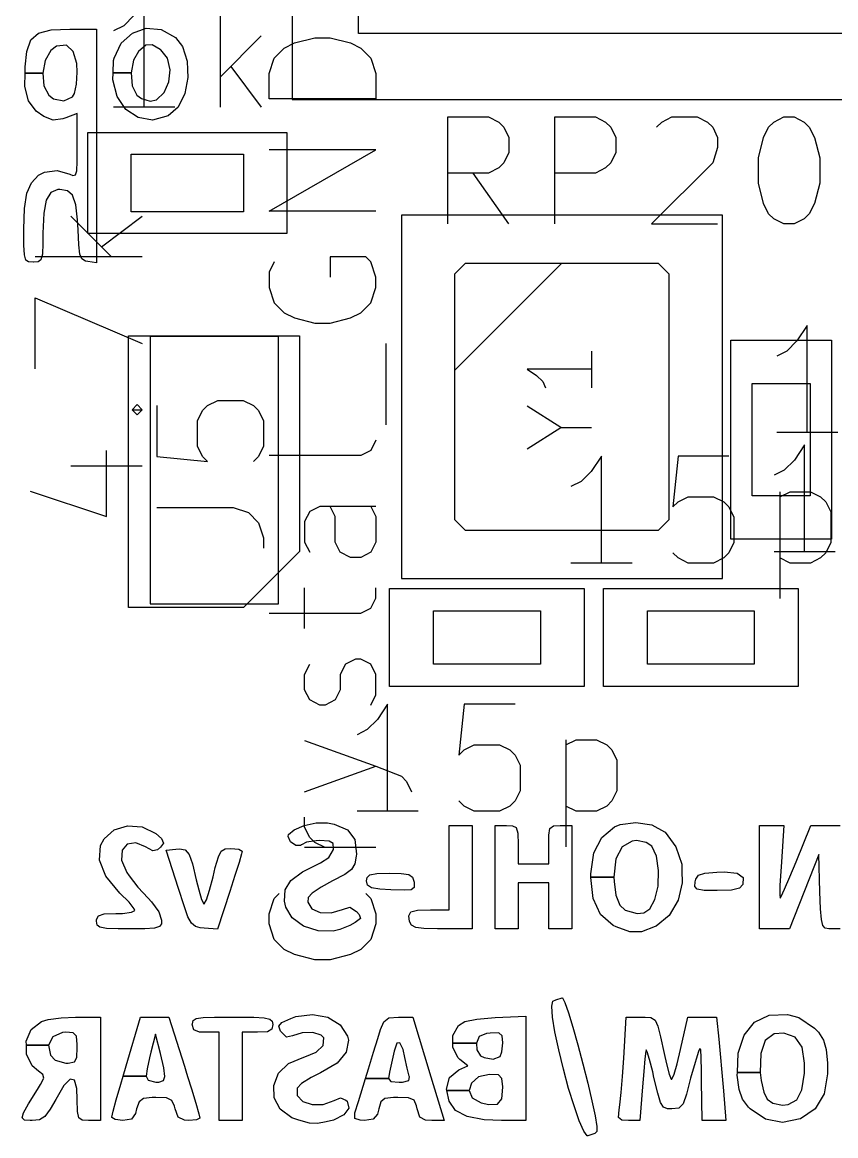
# Model space of a CAD drawing. Extents: x 0 to 141, y 0 to 216.
# Drawn here: x 108.57 to 116.17, y 165.01 to 175.42 of the extents above; entities that cross this region are included whole.
import ezdxf

# ---------------------------------------------------------------- set-up
doc = ezdxf.new("R2010")
doc.units = 0
doc.layers.get('0').update_dxf_attribs({"linetype": 'CONTINUOUS'})

msp = doc.modelspace()

# ---------------------------------------------------------------- linework, layer by layer
at = {"color": 0}
for p, q in [((111.093, 182.936), (111.093, 174.697)), ((111.713, 175.315), (111.713, 181.315)), ((109.708, 174.624), (109.708, 175.623)), ((110.424, 174.624), (110.424, 175.623)), ((109.613, 175.481), (109.518, 175.386)), ((108.723, 175.318), (108.84, 175.349)), ((108.84, 175.349), (109.015, 175.354)), ((109.015, 175.354), (109.265, 175.353)), ((109.265, 175.353), (109.265, 174.954)), ((109.518, 175.386), (109.423, 175.338)), ((109.6, 175.318), (109.729, 175.364)), ((109.729, 175.364), (109.868, 175.351)), ((109.868, 175.351), (110.001, 175.278)), ((108.613, 175.146), (108.651, 175.255)), ((108.651, 175.255), (108.723, 175.318)), ((109.428, 175.084), (109.493, 175.223)), ((109.493, 175.223), (109.6, 175.318)), ((110.001, 175.278), (110.067, 175.193)), ((110.804, 175.291), (110.424, 174.909)), ((111.019, 175.177), (111.114, 175.226)), ((111.114, 175.226), (111.306, 175.273)), ((111.306, 175.273), (111.447, 175.273)), ((111.447, 175.273), (111.638, 175.226)), ((111.638, 175.226), (111.734, 175.177)), ((118.714, 175.315), (111.713, 175.315)), ((108.596, 175.001), (108.613, 175.146)), ((108.836, 175.156), (108.784, 175.06)), ((108.89, 175.195), (108.836, 175.156)), ((108.982, 175.204), (108.89, 175.195)), ((109.047, 175.147), (108.982, 175.204)), ((109.081, 175.033), (109.047, 175.147)), ((109.657, 175.146), (109.609, 175.065)), ((109.726, 175.204), (109.657, 175.146)), ((109.783, 175.209), (109.726, 175.204)), ((109.86, 175.165), (109.783, 175.209)), ((109.866, 175.162), (109.86, 175.165)), ((109.927, 175.083), (109.866, 175.162)), ((110.067, 175.193), (110.111, 175.056)), ((110.924, 175.083), (111.019, 175.177)), ((111.734, 175.177), (111.829, 175.083)), ((108.784, 175.06), (108.762, 174.942)), ((109.084, 174.954), (109.081, 175.033)), ((109.419, 174.945), (109.423, 175.06)), ((109.423, 175.06), (109.428, 175.084)), ((109.609, 175.065), (109.587, 174.945)), ((109.951, 174.975), (109.927, 175.083)), ((110.111, 175.056), (110.115, 174.975)), ((110.877, 174.939), (110.924, 175.083)), ((111.829, 175.083), (111.876, 174.939)), ((108.595, 174.817), (108.596, 174.942)), ((108.596, 174.942), (108.596, 175.001)), ((108.596, 174.942), (108.762, 174.942)), ((108.762, 174.942), (108.596, 174.942)), ((108.762, 174.942), (108.771, 174.826)), ((109.077, 174.84), (109.084, 174.954)), ((109.265, 174.954), (109.265, 173.171)), ((109.415, 174.88), (109.419, 174.945)), ((109.419, 174.945), (109.587, 174.945)), ((109.587, 174.945), (109.419, 174.945)), ((109.587, 174.945), (109.597, 174.825)), ((109.94, 174.861), (109.951, 174.975)), ((110.115, 174.975), (110.118, 174.902)), ((110.519, 175.004), (110.804, 174.624)), ((110.877, 174.702), (110.877, 174.939)), ((111.876, 174.939), (111.876, 174.702)), ((108.628, 174.683), (108.595, 174.817)), ((108.771, 174.826), (108.818, 174.736)), ((109.058, 174.752), (109.077, 174.84)), ((109.457, 174.724), (109.415, 174.88)), ((109.597, 174.825), (109.642, 174.736)), ((109.896, 174.762), (109.94, 174.861)), ((110.118, 174.902), (110.089, 174.752)), ((108.818, 174.736), (108.862, 174.704)), ((108.862, 174.704), (108.957, 174.683)), ((108.957, 174.683), (109.041, 174.723)), ((109.041, 174.723), (109.058, 174.752)), ((109.539, 174.604), (109.457, 174.724)), ((109.642, 174.736), (109.686, 174.705)), ((109.686, 174.705), (109.765, 174.68)), ((109.825, 174.695), (109.896, 174.762)), ((110.089, 174.752), (110.027, 174.625)), ((111.876, 174.702), (110.877, 174.702)), ((111.093, 174.697), (119.334, 174.697)), ((108.7, 174.588), (108.628, 174.683)), ((109.995, 174.624), (109.423, 174.624)), ((109.652, 174.529), (109.539, 174.604)), ((109.765, 174.68), (109.825, 174.695)), ((110.027, 174.625), (109.934, 174.544)), ((108.77, 174.538), (108.7, 174.588)), ((108.859, 174.504), (108.77, 174.538)), ((108.95, 174.516), (108.859, 174.504)), ((108.977, 174.526), (108.95, 174.516)), ((109.084, 174.567), (108.977, 174.526)), ((109.084, 174.118), (109.084, 174.567)), ((109.787, 174.505), (109.652, 174.529)), ((109.934, 174.544), (109.787, 174.505)), ((112.547, 173.534), (112.547, 174.534)), ((112.547, 174.534), (112.927, 174.534)), ((112.927, 174.534), (113.024, 174.486)), ((113.548, 173.534), (113.548, 174.534)), ((113.548, 174.534), (113.928, 174.534)), ((113.928, 174.534), (114.023, 174.486)), ((114.547, 174.486), (114.642, 174.534)), ((114.642, 174.534), (114.88, 174.534)), ((114.88, 174.534), (114.975, 174.486)), ((115.595, 174.486), (115.69, 174.534)), ((115.69, 174.534), (115.786, 174.534)), ((115.786, 174.534), (115.88, 174.486)), ((109.183, 173.445), (109.183, 174.387)), ((109.183, 174.387), (111.044, 174.387)), ((111.044, 174.387), (111.044, 173.445)), ((113.024, 174.486), (113.071, 174.438)), ((113.071, 174.438), (113.119, 174.342)), ((114.023, 174.486), (114.071, 174.438)), ((114.071, 174.438), (114.118, 174.342)), ((114.5, 174.438), (114.547, 174.486)), ((114.975, 174.486), (115.024, 174.438)), ((115.024, 174.438), (115.07, 174.342)), ((115.499, 174.342), (115.547, 174.438)), ((115.547, 174.438), (115.595, 174.486)), ((115.88, 174.486), (115.927, 174.438)), ((115.927, 174.438), (115.976, 174.342)), ((113.119, 174.342), (113.119, 174.201)), ((114.118, 174.342), (114.118, 174.201)), ((115.07, 174.342), (115.07, 174.248)), ((115.452, 174.152), (115.499, 174.342)), ((115.976, 174.342), (116.024, 174.152)), ((109.589, 173.647), (109.589, 174.185)), ((109.589, 174.185), (110.639, 174.185)), ((110.639, 174.185), (110.639, 173.647)), ((110.877, 173.653), (111.876, 174.225)), ((111.876, 174.225), (110.877, 174.225)), ((113.119, 174.201), (113.071, 174.104)), ((114.118, 174.201), (114.071, 174.104)), ((115.07, 174.248), (115.024, 174.104)), ((109.079, 174.031), (109.084, 174.118)), ((113.071, 174.104), (113.024, 174.057)), ((114.071, 174.104), (114.023, 174.057)), ((115.024, 174.104), (114.452, 173.534)), ((115.452, 173.914), (115.452, 174.152)), ((116.024, 174.152), (116.024, 173.914)), ((108.656, 173.918), (108.723, 173.99)), ((108.723, 173.99), (108.777, 174.017)), ((108.777, 174.017), (108.895, 174.032)), ((108.895, 174.032), (109.015, 173.998)), ((109.015, 173.998), (109.044, 173.986)), ((109.044, 173.986), (109.066, 173.991)), ((109.066, 173.991), (109.079, 174.031)), ((112.927, 174.009), (112.547, 174.009)), ((113.119, 173.534), (112.786, 174.009)), ((113.024, 174.057), (112.927, 174.009)), ((113.928, 174.009), (113.548, 174.009)), ((114.023, 174.057), (113.928, 174.009)), ((108.613, 173.82), (108.656, 173.918)), ((115.499, 173.724), (115.452, 173.914)), ((116.024, 173.914), (115.976, 173.724)), ((108.59, 173.678), (108.613, 173.82)), ((108.836, 173.828), (108.793, 173.757)), ((108.902, 173.856), (108.836, 173.828)), ((108.92, 173.856), (108.902, 173.856)), ((108.993, 173.844), (108.92, 173.856)), ((109.041, 173.801), (108.993, 173.844)), ((109.072, 173.713), (109.041, 173.801)), ((108.584, 173.483), (108.59, 173.678)), ((108.793, 173.757), (108.77, 173.633)), ((109.087, 173.572), (109.072, 173.713)), ((115.547, 173.629), (115.499, 173.724)), ((115.976, 173.724), (115.927, 173.629)), ((108.77, 173.633), (108.763, 173.447)), ((109.025, 173.605), (109.405, 173.225)), ((109.092, 173.478), (109.087, 173.572)), ((109.31, 173.32), (109.692, 173.605)), ((110.639, 173.647), (109.589, 173.647)), ((111.876, 173.653), (110.877, 173.653)), ((115.115, 173.616), (112.115, 173.616)), ((112.115, 173.616), (112.115, 170.217)), ((115.115, 170.217), (115.115, 173.616)), ((115.595, 173.58), (115.547, 173.629)), ((115.69, 173.534), (115.595, 173.58)), ((115.88, 173.58), (115.786, 173.534)), ((115.927, 173.629), (115.88, 173.58)), ((108.584, 173.334), (108.584, 173.483)), ((109.099, 173.337), (109.092, 173.478)), ((114.452, 173.534), (115.07, 173.534)), ((115.786, 173.534), (115.69, 173.534)), ((108.762, 173.349), (108.758, 173.251)), ((108.763, 173.447), (108.762, 173.349)), ((111.044, 173.445), (109.183, 173.445)), ((108.59, 173.244), (108.584, 173.334)), ((108.603, 173.196), (108.59, 173.244)), ((108.758, 173.251), (108.745, 173.199)), ((109.109, 173.25), (109.099, 173.337)), ((109.128, 173.206), (109.109, 173.25)), ((108.629, 173.178), (108.603, 173.196)), ((108.672, 173.175), (108.629, 173.178)), ((108.674, 173.175), (108.672, 173.175)), ((108.718, 173.179), (108.674, 173.175)), ((109.692, 173.225), (108.692, 173.225)), ((108.745, 173.199), (108.718, 173.179)), ((109.16, 173.186), (109.128, 173.206)), ((109.183, 173.182), (109.16, 173.186)), ((109.265, 173.171), (109.183, 173.182)), ((110.924, 173.178), (110.877, 173.083)), ((111.781, 173.225), (111.447, 173.225)), ((111.447, 173.225), (111.447, 173.035)), ((111.829, 173.178), (111.781, 173.225)), ((111.876, 173.035), (111.829, 173.178)), ((113.614, 173.166), (112.613, 172.166)), ((112.613, 173.066), (112.714, 173.166)), ((112.714, 173.166), (114.513, 173.166)), ((114.513, 173.166), (114.614, 173.066)), ((110.877, 173.083), (110.877, 172.94)), ((111.876, 172.94), (111.876, 173.035)), ((112.613, 170.767), (112.613, 173.066)), ((114.614, 173.066), (114.614, 170.767)), ((110.877, 172.94), (110.924, 172.796)), ((111.829, 172.796), (111.876, 172.94)), ((108.692, 172.178), (108.692, 172.843)), ((108.692, 172.843), (109.692, 172.414)), ((110.924, 172.796), (111.019, 172.701)), ((111.734, 172.701), (111.829, 172.796)), ((111.019, 172.701), (111.114, 172.654)), ((111.114, 172.654), (111.306, 172.606)), ((111.447, 172.606), (111.638, 172.654)), ((111.638, 172.654), (111.734, 172.701)), ((111.306, 172.606), (111.447, 172.606)), ((115.907, 172.583), (115.812, 172.44)), ((115.907, 171.582), (115.907, 172.583)), ((109.564, 169.946), (109.564, 172.486)), ((109.564, 172.486), (111.163, 172.486)), ((110.964, 172.481), (109.764, 172.481)), ((109.764, 172.481), (109.764, 169.981)), ((110.964, 169.981), (110.964, 172.481)), ((111.163, 172.486), (111.163, 170.472)), ((111.971, 171.654), (111.971, 172.416)), ((115.194, 170.586), (115.194, 172.446)), ((115.194, 172.446), (116.134, 172.446)), ((115.812, 172.44), (115.717, 172.344)), ((116.134, 172.446), (116.134, 170.586)), ((113.891, 172.344), (113.891, 172.001)), ((115.717, 172.344), (115.622, 172.296)), ((113.891, 172.174), (113.291, 172.174)), ((113.291, 172.174), (113.377, 172.116)), ((113.377, 172.116), (113.435, 172.059)), ((113.435, 172.059), (113.462, 172.001)), ((115.394, 170.991), (115.394, 172.041)), ((115.394, 172.041), (115.934, 172.041)), ((115.934, 172.041), (115.934, 170.991)), ((109.597, 171.796), (109.644, 171.844)), ((109.644, 171.749), (109.597, 171.796)), ((109.597, 171.796), (109.692, 171.796)), ((109.644, 171.844), (109.692, 171.796)), ((109.692, 171.796), (109.644, 171.749)), ((109.827, 171.835), (109.827, 171.359)), ((110.207, 171.693), (110.255, 171.788)), ((110.255, 171.788), (110.302, 171.835)), ((110.302, 171.835), (110.398, 171.883)), ((110.398, 171.883), (110.636, 171.883)), ((110.636, 171.883), (110.731, 171.835)), ((110.731, 171.835), (110.779, 171.788)), ((110.779, 171.788), (110.826, 171.693)), ((113.605, 171.631), (113.291, 171.83)), ((110.207, 171.454), (110.207, 171.693)), ((110.826, 171.693), (110.826, 171.454)), ((113.291, 171.431), (113.605, 171.631)), ((113.605, 171.631), (113.891, 171.631)), ((116.193, 171.582), (115.622, 171.582)), ((111.876, 171.511), (111.829, 171.415)), ((109.358, 170.797), (109.358, 171.415)), ((110.255, 171.359), (110.207, 171.454)), ((110.826, 171.454), (110.779, 171.359)), ((111.734, 171.369), (110.877, 171.369)), ((111.829, 171.415), (111.734, 171.369)), ((115.883, 171.469), (115.788, 171.326)), ((115.883, 170.469), (115.883, 171.469)), ((109.025, 171.272), (109.692, 171.272)), ((109.827, 171.359), (110.302, 171.311)), ((110.302, 171.311), (110.255, 171.359)), ((110.779, 171.359), (110.731, 171.311)), ((113.986, 171.363), (113.889, 171.22)), ((113.986, 170.363), (113.986, 171.363)), ((114.7, 171.363), (114.651, 170.888)), ((115.175, 171.363), (114.7, 171.363)), ((115.788, 171.326), (115.693, 171.231)), ((113.889, 171.22), (113.794, 171.125)), ((115.693, 171.231), (115.598, 171.183)), ((113.794, 171.125), (113.699, 171.078)), ((108.643, 171.034), (109.358, 170.797)), ((114.7, 170.935), (114.795, 170.983)), ((114.795, 170.983), (115.033, 170.983)), ((115.033, 170.983), (115.128, 170.935)), ((115.934, 170.991), (115.394, 170.991)), ((115.652, 171.03), (115.652, 170.031)), ((115.652, 170.983), (115.747, 171.03)), ((115.747, 171.03), (115.937, 171.03)), ((115.937, 171.03), (116.032, 170.983)), ((116.032, 170.983), (116.08, 170.935)), ((109.827, 170.882), (110.541, 170.882)), ((110.541, 170.882), (110.684, 170.835)), ((111.257, 170.845), (111.209, 170.75)), ((111.353, 170.892), (111.257, 170.845)), ((111.876, 170.892), (111.353, 170.892)), ((111.496, 170.797), (111.447, 170.892)), ((111.829, 170.892), (111.876, 170.797)), ((114.651, 170.888), (114.7, 170.935)), ((115.128, 170.935), (115.175, 170.888)), ((115.175, 170.888), (115.223, 170.791)), ((116.08, 170.935), (116.129, 170.84)), ((110.684, 170.835), (110.779, 170.74)), ((111.209, 170.75), (111.209, 170.559)), ((111.496, 170.559), (111.496, 170.797)), ((111.876, 170.797), (111.876, 170.559)), ((112.714, 170.666), (112.613, 170.767)), ((114.614, 170.767), (114.513, 170.666)), ((115.223, 170.791), (115.223, 170.554)), ((116.129, 170.84), (116.129, 170.554)), ((110.779, 170.74), (110.826, 170.597)), ((114.513, 170.666), (112.714, 170.666)), ((110.826, 170.597), (110.826, 170.502)), ((111.209, 170.559), (111.257, 170.463)), ((111.543, 170.463), (111.496, 170.559)), ((111.876, 170.559), (111.829, 170.463)), ((115.223, 170.554), (115.175, 170.459)), ((116.134, 170.586), (115.194, 170.586)), ((116.129, 170.554), (116.08, 170.459)), ((111.163, 170.472), (110.639, 169.946)), ((111.638, 170.416), (111.543, 170.463)), ((111.829, 170.463), (111.734, 170.416)), ((114.7, 170.411), (114.651, 170.459)), ((115.175, 170.459), (115.128, 170.411)), ((116.17, 170.469), (115.598, 170.469)), ((116.08, 170.459), (116.032, 170.411)), ((111.734, 170.416), (111.638, 170.416)), ((114.271, 170.363), (113.699, 170.363)), ((114.795, 170.363), (114.7, 170.411)), ((115.033, 170.363), (114.795, 170.363)), ((115.128, 170.411), (115.033, 170.363)), ((115.747, 170.363), (115.652, 170.411)), ((115.937, 170.363), (115.747, 170.363)), ((116.032, 170.411), (115.937, 170.363)), ((111.209, 169.75), (111.209, 170.13)), ((111.876, 170.035), (111.876, 170.13)), ((112.004, 170.126), (113.823, 170.126)), ((112.004, 169.207), (112.004, 170.126)), ((112.115, 170.217), (115.115, 170.217)), ((113.823, 170.126), (113.823, 169.207)), ((114.004, 169.207), (114.004, 170.126)), ((114.004, 170.126), (115.824, 170.126)), ((115.824, 170.126), (115.824, 169.207)), ((111.829, 169.94), (111.876, 170.035)), ((110.639, 169.946), (109.564, 169.946)), ((109.764, 169.981), (110.964, 169.981)), ((111.734, 169.893), (111.829, 169.94)), ((112.413, 169.916), (113.414, 169.916)), ((112.413, 169.416), (112.413, 169.916)), ((113.414, 169.916), (113.414, 169.416)), ((114.414, 169.416), (114.414, 169.916)), ((114.414, 169.916), (115.413, 169.916)), ((115.413, 169.916), (115.413, 169.416)), ((110.877, 169.893), (111.734, 169.893)), ((111.209, 169.321), (111.257, 169.416)), ((111.591, 169.416), (111.543, 169.321)), ((111.686, 169.464), (111.591, 169.416)), ((111.734, 169.464), (111.686, 169.464)), ((111.829, 169.416), (111.734, 169.464)), ((111.876, 169.321), (111.829, 169.416)), ((113.414, 169.416), (112.413, 169.416)), ((115.413, 169.416), (114.414, 169.416)), ((111.209, 169.178), (111.209, 169.321)), ((111.543, 169.321), (111.543, 169.178)), ((111.876, 169.131), (111.876, 169.321)), ((113.823, 169.207), (112.004, 169.207)), ((115.824, 169.207), (114.004, 169.207)), ((111.257, 169.083), (111.209, 169.178)), ((111.353, 169.034), (111.257, 169.083)), ((111.496, 169.083), (111.401, 169.034)), ((111.543, 169.178), (111.496, 169.083)), ((111.829, 169.034), (111.876, 169.131)), ((111.401, 169.034), (111.353, 169.034)), ((111.985, 169.044), (111.89, 168.9)), ((111.985, 168.044), (111.985, 169.044)), ((112.7, 169.044), (112.652, 168.567)), ((113.176, 169.044), (112.7, 169.044)), ((111.89, 168.9), (111.795, 168.806)), ((111.795, 168.806), (111.7, 168.757)), ((111.209, 168.702), (111.876, 168.464)), ((112.7, 168.615), (112.795, 168.662)), ((112.795, 168.662), (113.032, 168.662)), ((113.032, 168.662), (113.129, 168.615)), ((113.652, 168.71), (113.652, 167.71)), ((113.652, 168.662), (113.748, 168.71)), ((113.748, 168.71), (113.938, 168.71)), ((113.938, 168.71), (114.033, 168.662)), ((114.033, 168.662), (114.081, 168.615)), ((112.652, 168.567), (112.7, 168.615)), ((113.129, 168.615), (113.176, 168.567)), ((113.176, 168.567), (113.224, 168.472)), ((114.081, 168.615), (114.128, 168.519)), ((111.209, 168.225), (111.876, 168.464)), ((111.876, 168.464), (112.115, 168.369)), ((113.224, 168.472), (113.224, 168.234)), ((114.128, 168.519), (114.128, 168.234)), ((112.115, 168.369), (112.163, 168.321)), ((112.163, 168.321), (112.209, 168.225)), ((112.7, 168.09), (112.652, 168.138)), ((113.176, 168.138), (113.129, 168.09)), ((113.224, 168.234), (113.176, 168.138)), ((114.081, 168.138), (114.033, 168.09)), ((114.128, 168.234), (114.081, 168.138)), ((112.272, 168.044), (111.7, 168.044)), ((112.795, 168.044), (112.7, 168.09)), ((113.032, 168.044), (112.795, 168.044)), ((113.129, 168.09), (113.032, 168.044)), ((113.748, 168.044), (113.652, 168.09)), ((113.938, 168.044), (113.748, 168.044)), ((114.033, 168.09), (113.938, 168.044)), ((111.206, 167.908), (111.317, 167.933)), ((111.209, 167.892), (111.209, 167.987)), ((111.317, 167.933), (111.423, 167.935)), ((111.423, 167.935), (111.486, 167.922)), ((114.16, 167.917), (114.307, 167.936)), ((114.307, 167.936), (114.455, 167.914)), ((109.334, 167.784), (109.428, 167.867)), ((109.428, 167.867), (109.554, 167.906)), ((109.554, 167.906), (109.691, 167.896)), ((109.691, 167.896), (109.817, 167.833)), ((109.817, 167.833), (109.872, 167.786)), ((111.06, 167.823), (111.113, 167.869)), ((111.113, 167.869), (111.206, 167.908)), ((111.257, 167.797), (111.209, 167.892)), ((111.486, 167.922), (111.611, 167.869)), ((111.611, 167.869), (111.679, 167.778)), ((112.559, 167.121), (112.559, 167.91)), ((112.559, 167.91), (112.775, 167.91)), ((112.775, 167.91), (112.775, 166.943)), ((112.989, 166.943), (112.989, 167.91)), ((112.989, 167.91), (113.097, 167.91)), ((113.097, 167.91), (113.151, 167.907)), ((113.151, 167.907), (113.188, 167.889)), ((113.188, 167.889), (113.203, 167.837)), ((113.203, 167.837), (113.205, 167.731)), ((113.492, 167.819), (113.503, 167.881)), ((113.503, 167.881), (113.535, 167.906)), ((113.535, 167.906), (113.599, 167.91)), ((113.599, 167.91), (113.706, 167.91)), ((113.706, 167.91), (113.706, 166.943)), ((113.987, 167.798), (114.107, 167.895)), ((114.107, 167.895), (114.16, 167.917)), ((114.455, 167.914), (114.574, 167.849)), ((114.574, 167.849), (114.58, 167.845)), ((114.58, 167.845), (114.68, 167.71)), ((115.462, 166.943), (115.462, 167.91)), ((115.462, 167.91), (115.688, 167.91)), ((115.688, 167.91), (115.666, 167.569)), ((115.804, 167.569), (115.94, 167.91)), ((115.94, 167.91), (116.214, 167.91)), ((109.291, 167.583), (109.302, 167.723)), ((109.302, 167.723), (109.334, 167.784)), ((109.551, 167.735), (109.504, 167.677)), ((109.631, 167.747), (109.551, 167.735)), ((109.721, 167.71), (109.631, 167.747)), ((109.89, 167.744), (109.861, 167.705)), ((109.872, 167.786), (109.89, 167.744)), ((111.055, 167.805), (111.06, 167.823)), ((111.078, 167.755), (111.055, 167.805)), ((111.128, 167.721), (111.078, 167.755)), ((111.18, 167.728), (111.172, 167.721)), ((111.227, 167.753), (111.18, 167.728)), ((111.317, 167.765), (111.227, 167.753)), ((111.306, 167.749), (111.257, 167.797)), ((111.401, 167.702), (111.306, 167.749)), ((111.347, 167.767), (111.317, 167.765)), ((111.438, 167.761), (111.347, 167.767)), ((111.476, 167.74), (111.438, 167.761)), ((111.479, 167.692), (111.476, 167.74)), ((111.679, 167.778), (111.693, 167.642)), ((113.205, 167.731), (113.205, 167.551)), ((113.491, 167.731), (113.492, 167.819)), ((113.491, 167.551), (113.491, 167.731)), ((113.914, 167.653), (113.987, 167.798)), ((114.271, 167.762), (114.177, 167.71)), ((114.312, 167.767), (114.271, 167.762)), ((114.402, 167.75), (114.312, 167.767)), ((114.455, 167.717), (114.402, 167.75)), ((109.504, 167.677), (109.499, 167.583)), ((109.79, 167.673), (109.721, 167.71)), ((109.835, 167.68), (109.79, 167.673)), ((109.861, 167.705), (109.835, 167.68)), ((109.914, 167.677), (110.006, 167.688)), ((110.03, 167.319), (109.914, 167.677)), ((110.006, 167.688), (110.039, 167.691)), ((110.039, 167.691), (110.093, 167.681)), ((110.093, 167.681), (110.13, 167.637)), ((110.13, 167.637), (110.162, 167.549)), ((110.403, 167.615), (110.43, 167.669)), ((110.43, 167.669), (110.468, 167.691)), ((110.468, 167.691), (110.521, 167.695)), ((110.521, 167.695), (110.594, 167.687)), ((110.594, 167.687), (110.625, 167.669)), ((110.619, 167.645), (110.596, 167.564)), ((110.625, 167.669), (110.619, 167.645)), ((111.172, 167.721), (111.128, 167.721)), ((111.876, 167.702), (111.209, 167.702)), ((111.435, 167.608), (111.479, 167.685)), ((111.479, 167.685), (111.479, 167.692)), ((111.691, 167.623), (111.679, 167.55)), ((111.693, 167.642), (111.691, 167.623)), ((113.885, 167.457), (113.914, 167.653)), ((114.177, 167.71), (114.119, 167.597)), ((114.499, 167.622), (114.455, 167.717)), ((114.518, 167.487), (114.499, 167.622)), ((114.68, 167.71), (114.734, 167.548)), ((116.017, 167.638), (115.741, 166.943)), ((116.027, 167.29), (116.017, 167.638)), ((109.35, 167.434), (109.291, 167.583)), ((109.499, 167.583), (109.546, 167.47)), ((110.162, 167.549), (110.196, 167.401)), ((110.353, 167.428), (110.374, 167.516)), ((110.374, 167.516), (110.403, 167.615)), ((110.596, 167.564), (110.557, 167.44)), ((111.188, 167.476), (111.359, 167.559)), ((111.359, 167.559), (111.435, 167.608)), ((111.679, 167.55), (111.649, 167.498)), ((113.205, 167.551), (113.491, 167.551)), ((114.119, 167.597), (114.1, 167.426)), ((114.734, 167.548), (114.735, 167.487)), ((115.666, 167.569), (115.66, 167.48)), ((115.744, 167.428), (115.804, 167.569)), ((109.481, 167.277), (109.35, 167.434)), ((109.546, 167.47), (109.568, 167.437)), ((109.568, 167.437), (109.65, 167.331)), ((110.32, 167.303), (110.353, 167.428)), ((110.557, 167.44), (110.51, 167.291)), ((111.081, 167.394), (111.188, 167.476)), ((111.584, 167.451), (111.47, 167.39)), ((111.649, 167.498), (111.584, 167.451)), ((111.789, 167.39), (111.794, 167.422)), ((111.794, 167.422), (111.82, 167.447)), ((111.82, 167.447), (111.884, 167.459)), ((111.884, 167.459), (112.004, 167.462)), ((112.004, 167.462), (112.112, 167.459)), ((112.112, 167.459), (112.185, 167.45)), ((112.185, 167.45), (112.218, 167.425)), ((112.218, 167.425), (112.232, 167.379)), ((113.885, 167.426), (113.885, 167.457)), ((113.885, 167.423), (113.885, 167.426)), ((113.885, 167.426), (114.1, 167.426)), ((114.1, 167.426), (113.885, 167.426)), ((113.907, 167.225), (113.885, 167.423)), ((114.1, 167.426), (114.102, 167.386)), ((114.513, 167.342), (114.518, 167.487)), ((114.735, 167.487), (114.74, 167.374)), ((114.865, 167.407), (114.89, 167.443)), ((114.89, 167.443), (114.951, 167.462)), ((114.951, 167.462), (115.063, 167.473)), ((115.063, 167.473), (115.131, 167.474)), ((115.131, 167.474), (115.252, 167.462)), ((115.252, 167.462), (115.309, 167.423)), ((115.309, 167.423), (115.306, 167.356)), ((115.66, 167.48), (115.653, 167.35)), ((115.696, 167.314), (115.744, 167.428)), ((109.65, 167.331), (109.746, 167.23)), ((110.082, 167.159), (110.03, 167.319)), ((110.196, 167.401), (110.22, 167.306)), ((110.22, 167.306), (110.246, 167.217)), ((111.022, 167.201), (111.027, 167.306)), ((111.027, 167.306), (111.081, 167.394)), ((111.363, 167.331), (111.28, 167.275)), ((111.47, 167.39), (111.363, 167.331)), ((111.797, 167.35), (111.789, 167.39)), ((111.833, 167.327), (111.797, 167.35)), ((111.913, 167.314), (111.833, 167.327)), ((112.016, 167.308), (111.913, 167.314)), ((112.139, 167.303), (112.016, 167.308)), ((112.206, 167.308), (112.139, 167.303)), ((112.232, 167.328), (112.206, 167.308)), ((112.232, 167.379), (112.233, 167.368)), ((112.233, 167.368), (112.232, 167.328)), ((113.491, 167.372), (113.205, 167.372)), ((113.205, 167.372), (113.205, 166.943)), ((113.491, 166.943), (113.491, 167.372)), ((114.102, 167.386), (114.119, 167.257)), ((114.482, 167.218), (114.513, 167.342)), ((114.74, 167.374), (114.701, 167.209)), ((114.858, 167.337), (114.86, 167.381)), ((114.88, 167.312), (114.858, 167.337)), ((114.86, 167.381), (114.865, 167.407)), ((114.943, 167.302), (114.88, 167.312)), ((115.199, 167.305), (115.066, 167.301)), ((115.273, 167.323), (115.199, 167.305)), ((115.306, 167.356), (115.273, 167.323)), ((115.653, 167.35), (115.652, 167.262)), ((115.664, 167.244), (115.696, 167.314)), ((109.568, 167.191), (109.481, 167.277)), ((109.746, 167.23), (109.777, 167.196)), ((110.246, 167.217), (110.266, 167.175)), ((110.269, 167.175), (110.291, 167.214)), ((110.291, 167.214), (110.32, 167.303)), ((110.51, 167.291), (110.395, 166.938)), ((110.877, 167.083), (110.924, 167.225)), ((110.924, 167.225), (110.972, 167.273)), ((111.033, 167.145), (111.022, 167.201)), ((111.242, 167.236), (111.238, 167.192)), ((111.28, 167.275), (111.242, 167.236)), ((111.781, 167.273), (111.829, 167.225)), ((111.829, 167.225), (111.876, 167.083)), ((113.976, 167.076), (113.907, 167.225)), ((114.119, 167.257), (114.157, 167.164)), ((114.437, 167.13), (114.482, 167.218)), ((114.701, 167.209), (114.618, 167.068)), ((115.061, 167.301), (114.943, 167.302)), ((115.066, 167.301), (115.061, 167.301)), ((115.652, 167.262), (115.655, 167.229)), ((115.655, 167.229), (115.664, 167.244)), ((116.032, 167.13), (116.027, 167.29)), ((109.507, 167.087), (109.59, 167.098)), ((109.615, 167.131), (109.568, 167.191)), ((109.59, 167.098), (109.621, 167.115)), ((109.621, 167.115), (109.615, 167.131)), ((109.777, 167.196), (109.846, 167.102)), ((109.846, 167.102), (109.872, 167.025)), ((110.119, 167.055), (110.082, 167.159)), ((110.266, 167.175), (110.269, 167.175)), ((111.092, 167.045), (111.033, 167.145)), ((111.238, 167.192), (111.277, 167.131)), ((111.277, 167.131), (111.355, 167.095)), ((111.457, 167.091), (111.563, 167.124)), ((111.563, 167.124), (111.632, 167.144)), ((111.632, 167.144), (111.695, 167.105)), ((111.695, 167.105), (111.72, 167.077)), ((112.183, 167.064), (112.203, 167.101)), ((112.203, 167.101), (112.266, 167.118)), ((112.266, 167.118), (112.387, 167.121)), ((112.387, 167.121), (112.559, 167.121)), ((114.157, 167.164), (114.206, 167.116)), ((114.206, 167.116), (114.319, 167.086)), ((114.381, 167.092), (114.437, 167.13)), ((116.041, 167.029), (116.032, 167.13)), ((109.265, 167.031), (109.282, 167.065)), ((109.265, 167.014), (109.265, 167.031)), ((109.27, 166.978), (109.265, 167.014)), ((109.282, 167.065), (109.335, 167.082)), ((109.335, 167.082), (109.444, 167.086)), ((109.444, 167.086), (109.507, 167.087)), ((109.872, 167.025), (109.871, 166.989)), ((110.152, 166.995), (110.119, 167.055)), ((110.188, 166.964), (110.152, 166.995)), ((110.877, 166.988), (110.877, 167.083)), ((111.199, 166.969), (111.092, 167.045)), ((111.355, 167.095), (111.457, 167.091)), ((111.682, 167.003), (111.631, 166.975)), ((111.731, 167.04), (111.682, 167.003)), ((111.72, 167.077), (111.731, 167.04)), ((111.876, 167.083), (111.876, 166.988)), ((112.191, 167.011), (112.183, 167.064)), ((112.209, 166.977), (112.191, 167.011)), ((114.095, 166.974), (113.976, 167.076)), ((114.319, 167.086), (114.381, 167.092)), ((114.618, 167.068), (114.494, 166.969)), ((116.053, 166.973), (116.041, 167.029)), ((109.296, 166.958), (109.27, 166.978)), ((109.357, 166.946), (109.296, 166.958)), ((109.467, 166.943), (109.357, 166.946)), ((109.717, 166.943), (109.467, 166.943)), ((109.806, 166.948), (109.717, 166.943)), ((109.853, 166.963), (109.806, 166.948)), ((109.871, 166.989), (109.853, 166.963)), ((110.234, 166.953), (110.188, 166.964)), ((110.269, 166.949), (110.234, 166.953)), ((110.395, 166.938), (110.269, 166.949)), ((110.924, 166.844), (110.877, 166.988)), ((111.335, 166.923), (111.199, 166.969)), ((111.475, 166.92), (111.335, 166.923)), ((111.538, 166.936), (111.475, 166.92)), ((111.631, 166.975), (111.538, 166.936)), ((111.876, 166.988), (111.829, 166.844)), ((112.248, 166.955), (112.209, 166.977)), ((112.324, 166.945), (112.248, 166.955)), ((112.452, 166.943), (112.324, 166.945)), ((112.775, 166.943), (112.452, 166.943)), ((113.205, 166.943), (112.989, 166.943)), ((113.706, 166.943), (113.491, 166.943)), ((114.122, 166.96), (114.095, 166.974)), ((114.248, 166.915), (114.122, 166.96)), ((114.358, 166.916), (114.248, 166.915)), ((114.486, 166.964), (114.358, 166.916)), ((114.494, 166.969), (114.486, 166.964)), ((115.741, 166.943), (115.462, 166.943)), ((116.075, 166.948), (116.053, 166.973)), ((116.111, 166.943), (116.075, 166.948)), ((116.214, 166.943), (116.111, 166.943)), ((111.019, 166.75), (110.924, 166.844)), ((111.829, 166.844), (111.734, 166.75)), ((111.114, 166.701), (111.019, 166.75)), ((111.306, 166.654), (111.114, 166.701)), ((111.638, 166.701), (111.447, 166.654)), ((111.734, 166.75), (111.638, 166.701)), ((111.447, 166.654), (111.306, 166.654)), ((113.519, 166.219), (113.531, 166.265)), ((113.531, 166.265), (113.557, 166.278)), ((113.557, 166.278), (113.617, 166.296)), ((113.617, 166.296), (113.619, 166.296)), ((113.619, 166.296), (113.641, 166.255)), ((113.526, 166.118), (113.519, 166.219)), ((113.641, 166.255), (113.676, 166.158)), ((108.654, 166), (108.749, 166.077)), ((108.749, 166.077), (108.813, 166.096)), ((108.813, 166.096), (108.932, 166.111)), ((108.932, 166.111), (109.069, 166.118)), ((109.069, 166.118), (109.3, 166.118)), ((109.3, 166.118), (109.3, 165.832)), ((109.54, 165.661), (109.675, 166.117)), ((109.675, 166.117), (109.809, 166.117)), ((109.809, 166.117), (109.941, 166.118)), ((109.941, 166.118), (110.086, 165.657)), ((110.161, 166.055), (110.167, 166.084)), ((110.167, 166.084), (110.196, 166.103)), ((110.196, 166.103), (110.26, 166.113)), ((110.26, 166.113), (110.368, 166.117)), ((110.368, 166.117), (110.535, 166.118)), ((110.535, 166.118), (110.583, 166.118)), ((110.583, 166.118), (110.735, 166.117)), ((110.735, 166.117), (110.831, 166.111)), ((110.831, 166.111), (110.885, 166.099)), ((110.885, 166.099), (110.907, 166.078)), ((110.907, 166.078), (110.912, 166.047)), ((110.969, 166.032), (110.996, 166.066)), ((110.996, 166.066), (111.079, 166.105)), ((111.079, 166.105), (111.128, 166.122)), ((111.128, 166.122), (111.282, 166.143)), ((111.282, 166.143), (111.427, 166.116)), ((111.427, 166.116), (111.543, 166.045)), ((111.92, 166.001), (111.949, 166.074)), ((111.949, 166.074), (111.997, 166.11)), ((111.997, 166.11), (112.088, 166.118)), ((112.088, 166.118), (112.22, 166.118)), ((112.22, 166.118), (112.39, 165.56)), ((112.647, 166.04), (112.708, 166.076)), ((112.708, 166.076), (112.82, 166.099)), ((112.82, 166.099), (112.991, 166.113)), ((112.991, 166.113), (113.276, 166.125)), ((113.276, 166.125), (113.276, 165.876)), ((113.549, 165.978), (113.526, 166.118)), ((113.676, 166.158), (113.717, 166.022)), ((114.192, 165.733), (114.216, 166.118)), ((114.216, 166.118), (114.394, 166.118)), ((114.394, 166.118), (114.447, 166.113)), ((114.447, 166.113), (114.485, 166.088)), ((114.485, 166.088), (114.511, 166.033)), ((114.724, 165.814), (114.791, 166.118)), ((114.791, 166.118), (115.061, 166.118)), ((115.061, 166.118), (115.081, 165.912)), ((115.317, 165.949), (115.416, 166.069)), ((115.416, 166.069), (115.553, 166.136)), ((115.553, 166.136), (115.723, 166.143)), ((115.723, 166.143), (115.83, 166.114)), ((115.83, 166.114), (115.976, 166.014)), ((108.607, 165.891), (108.654, 166)), ((108.945, 165.972), (108.855, 165.932)), ((108.978, 165.975), (108.945, 165.972)), ((109.047, 165.97), (108.978, 165.975)), ((109.077, 165.938), (109.047, 165.97)), ((109.814, 165.957), (109.772, 165.789)), ((109.861, 165.778), (109.814, 165.957)), ((110.159, 166.047), (110.161, 166.055)), ((110.174, 165.997), (110.159, 166.047)), ((110.228, 165.976), (110.174, 165.997)), ((110.284, 165.975), (110.228, 165.976)), ((110.41, 165.975), (110.284, 165.975)), ((110.41, 165.151), (110.41, 165.975)), ((110.768, 165.975), (110.625, 165.975)), ((110.625, 165.975), (110.625, 165.151)), ((110.862, 165.981), (110.768, 165.975)), ((110.903, 166.005), (110.862, 165.981)), ((110.912, 166.047), (110.903, 166.005)), ((110.985, 165.986), (110.969, 166.032)), ((110.99, 165.979), (110.985, 165.986)), ((111.04, 165.93), (110.99, 165.979)), ((111.187, 165.97), (111.096, 165.942)), ((111.286, 165.972), (111.187, 165.97)), ((111.365, 165.949), (111.286, 165.972)), ((111.543, 166.045), (111.61, 165.939)), ((111.894, 165.918), (111.92, 166.001)), ((112.595, 165.945), (112.647, 166.04)), ((112.91, 165.964), (112.842, 165.935)), ((112.945, 165.968), (112.91, 165.964)), ((113.025, 165.97), (112.945, 165.968)), ((113.056, 165.941), (113.025, 165.97)), ((113.585, 165.811), (113.549, 165.978)), ((113.717, 166.022), (113.764, 165.857)), ((114.511, 166.033), (114.537, 165.934)), ((115.6, 165.96), (115.515, 165.898)), ((115.688, 165.968), (115.6, 165.96)), ((115.794, 165.93), (115.688, 165.968)), ((115.976, 166.014), (116.013, 165.975)), ((116.013, 165.975), (116.061, 165.903)), ((108.609, 165.855), (108.607, 165.891)), ((108.61, 165.771), (108.609, 165.855)), ((108.609, 165.855), (108.815, 165.855)), ((108.815, 165.855), (108.609, 165.855)), ((108.855, 165.932), (108.815, 165.855)), ((108.815, 165.855), (108.835, 165.76)), ((109.084, 165.861), (109.077, 165.938)), ((109.084, 165.832), (109.084, 165.861)), ((111.096, 165.942), (111.04, 165.93)), ((111.318, 165.789), (111.383, 165.852)), ((111.39, 165.923), (111.365, 165.949)), ((111.383, 165.852), (111.39, 165.923)), ((111.618, 165.902), (111.599, 165.789)), ((111.61, 165.939), (111.618, 165.902)), ((111.854, 165.788), (111.894, 165.918)), ((112.072, 165.872), (112.047, 165.799)), ((112.099, 165.876), (112.072, 165.872)), ((112.13, 165.813), (112.099, 165.876)), ((112.595, 165.872), (112.595, 165.945)), ((112.595, 165.833), (112.595, 165.872)), ((112.595, 165.872), (112.816, 165.872)), ((112.816, 165.872), (112.595, 165.872)), ((112.842, 165.935), (112.816, 165.872)), ((112.816, 165.872), (112.82, 165.811)), ((113.054, 165.793), (113.061, 165.876)), ((113.061, 165.876), (113.056, 165.941)), ((113.276, 165.876), (113.276, 165.151)), ((113.764, 165.857), (113.811, 165.679)), ((114.537, 165.934), (114.569, 165.778)), ((115.081, 165.912), (115.095, 165.775)), ((115.262, 165.779), (115.317, 165.949)), ((115.515, 165.898), (115.473, 165.778)), ((115.86, 165.837), (115.794, 165.93)), ((116.061, 165.903), (116.086, 165.814)), ((108.663, 165.662), (108.61, 165.771)), ((108.835, 165.76), (108.876, 165.715)), ((109.08, 165.74), (109.084, 165.832)), ((109.3, 165.832), (109.3, 165.151)), ((109.772, 165.789), (109.759, 165.735)), ((109.893, 165.643), (109.861, 165.778)), ((111.202, 165.742), (111.21, 165.745)), ((111.21, 165.745), (111.318, 165.789)), ((111.599, 165.789), (111.512, 165.687)), ((111.806, 165.632), (111.854, 165.788)), ((112.047, 165.799), (112.028, 165.713)), ((112.146, 165.74), (112.13, 165.813)), ((112.645, 165.737), (112.595, 165.833)), ((112.82, 165.811), (112.852, 165.756)), ((112.852, 165.756), (112.887, 165.738)), ((112.973, 165.725), (113.038, 165.748)), ((113.038, 165.748), (113.054, 165.793)), ((113.629, 165.631), (113.585, 165.811)), ((114.398, 165.799), (114.391, 165.727)), ((114.401, 165.81), (114.398, 165.799)), ((114.411, 165.793), (114.401, 165.81)), ((114.434, 165.72), (114.411, 165.793)), ((114.569, 165.778), (114.591, 165.679)), ((114.693, 165.681), (114.724, 165.814)), ((114.891, 165.795), (114.869, 165.724)), ((114.905, 165.825), (114.891, 165.795)), ((114.913, 165.81), (114.905, 165.825)), ((114.917, 165.741), (114.913, 165.81)), ((115.095, 165.775), (115.11, 165.599)), ((115.255, 165.6), (115.262, 165.779)), ((115.473, 165.778), (115.469, 165.6)), ((115.883, 165.688), (115.86, 165.837)), ((116.086, 165.814), (116.097, 165.688)), ((108.722, 165.611), (108.663, 165.662)), ((108.876, 165.715), (108.978, 165.688)), ((108.978, 165.688), (109, 165.688)), ((109, 165.688), (109.058, 165.698)), ((109.058, 165.698), (109.08, 165.74)), ((109.513, 165.564), (109.54, 165.661)), ((109.759, 165.735), (109.739, 165.632)), ((109.904, 165.563), (109.893, 165.643)), ((110.086, 165.657), (110.1, 165.614)), ((110.965, 165.592), (111.06, 165.684)), ((111.06, 165.684), (111.202, 165.742)), ((111.512, 165.687), (111.359, 165.596)), ((112.028, 165.713), (112.003, 165.603)), ((112.167, 165.639), (112.146, 165.74)), ((112.661, 165.722), (112.645, 165.737)), ((112.65, 165.624), (112.735, 165.662)), ((112.735, 165.662), (112.661, 165.722)), ((112.887, 165.738), (112.973, 165.725)), ((113.811, 165.679), (113.856, 165.5)), ((114.181, 165.563), (114.192, 165.733)), ((114.391, 165.727), (114.38, 165.608)), ((114.463, 165.604), (114.434, 165.72)), ((114.591, 165.679), (114.617, 165.584)), ((114.664, 165.585), (114.693, 165.681)), ((114.86, 165.694), (114.818, 165.547)), ((114.869, 165.724), (114.86, 165.694)), ((114.92, 165.613), (114.917, 165.741)), ((115.882, 165.592), (115.883, 165.688)), ((116.097, 165.688), (116.098, 165.68)), ((116.098, 165.68), (116.098, 165.586)), ((108.763, 165.581), (108.722, 165.611)), ((108.74, 165.486), (108.77, 165.547)), ((108.77, 165.547), (108.763, 165.581)), ((109.018, 165.538), (108.96, 165.477)), ((109.058, 165.529), (109.018, 165.538)), ((109.491, 165.49), (109.513, 165.564)), ((109.513, 165.564), (109.729, 165.564)), ((109.729, 165.564), (109.513, 165.564)), ((109.739, 165.632), (109.729, 165.564)), ((109.729, 165.564), (109.747, 165.529)), ((109.889, 165.523), (109.904, 165.563)), ((110.1, 165.614), (110.116, 165.563)), ((110.116, 165.563), (110.152, 165.447)), ((110.92, 165.479), (110.965, 165.592)), ((111.27, 165.552), (111.181, 165.497)), ((111.359, 165.596), (111.27, 165.552)), ((111.758, 165.472), (111.779, 165.544)), ((111.779, 165.544), (111.806, 165.632)), ((111.779, 165.544), (111.993, 165.544)), ((111.993, 165.544), (111.779, 165.544)), ((112.003, 165.603), (111.993, 165.544)), ((111.993, 165.544), (112.016, 165.515)), ((112.188, 165.566), (112.167, 165.639)), ((112.185, 165.523), (112.19, 165.56)), ((112.19, 165.56), (112.188, 165.566)), ((112.39, 165.56), (112.514, 165.151)), ((112.535, 165.442), (112.564, 165.551)), ((112.564, 165.551), (112.65, 165.624)), ((112.835, 165.558), (112.77, 165.501)), ((112.937, 165.581), (112.835, 165.558)), ((113.021, 165.576), (112.937, 165.581)), ((113.054, 165.544), (113.021, 165.576)), ((113.061, 165.465), (113.054, 165.544)), ((113.677, 165.451), (113.629, 165.631)), ((114.168, 165.412), (114.181, 165.563)), ((114.38, 165.608), (114.369, 165.464)), ((114.475, 165.551), (114.463, 165.604)), ((114.51, 165.407), (114.475, 165.551)), ((114.617, 165.584), (114.635, 165.537)), ((114.635, 165.537), (114.642, 165.538)), ((114.642, 165.538), (114.664, 165.585)), ((114.818, 165.547), (114.782, 165.41)), ((114.92, 165.518), (114.92, 165.613)), ((115.11, 165.599), (115.125, 165.428)), ((115.254, 165.574), (115.255, 165.6)), ((115.27, 165.44), (115.254, 165.574)), ((115.255, 165.6), (115.469, 165.6)), ((115.469, 165.6), (115.255, 165.6)), ((115.469, 165.6), (115.478, 165.524)), ((115.857, 165.436), (115.882, 165.592)), ((116.098, 165.586), (116.067, 165.399)), ((108.628, 165.307), (108.711, 165.44)), ((108.711, 165.44), (108.74, 165.486)), ((108.96, 165.477), (108.883, 165.348)), ((109.08, 165.45), (109.058, 165.529)), ((109.084, 165.348), (109.08, 165.45)), ((109.449, 165.344), (109.491, 165.49)), ((109.747, 165.529), (109.819, 165.509)), ((109.819, 165.509), (109.846, 165.509)), ((109.846, 165.509), (109.889, 165.523)), ((110.152, 165.447), (110.193, 165.311)), ((110.925, 165.363), (110.92, 165.479)), ((111.181, 165.497), (111.14, 165.454)), ((111.14, 165.454), (111.14, 165.383)), ((111.713, 165.328), (111.758, 165.472)), ((112.016, 165.515), (112.094, 165.509)), ((112.094, 165.509), (112.123, 165.509)), ((112.123, 165.509), (112.185, 165.523)), ((112.538, 165.431), (112.535, 165.442)), ((112.559, 165.33), (112.538, 165.431)), ((112.538, 165.431), (112.748, 165.431)), ((112.748, 165.431), (112.538, 165.431)), ((112.77, 165.501), (112.748, 165.431)), ((112.748, 165.431), (112.776, 165.362)), ((113.052, 165.354), (113.061, 165.461)), ((113.061, 165.461), (113.061, 165.465)), ((113.728, 165.286), (113.677, 165.451)), ((113.856, 165.5), (113.895, 165.333)), ((114.369, 165.464), (114.344, 165.151)), ((114.924, 165.151), (114.92, 165.518)), ((115.302, 165.351), (115.27, 165.44)), ((115.478, 165.524), (115.503, 165.416)), ((115.809, 165.343), (115.857, 165.436)), ((108.883, 165.348), (108.832, 165.255)), ((109.087, 165.235), (109.084, 165.348)), ((109.42, 165.237), (109.449, 165.344)), ((109.702, 165.356), (109.662, 165.326)), ((109.783, 165.366), (109.702, 165.356)), ((109.819, 165.366), (109.783, 165.366)), ((109.918, 165.362), (109.819, 165.366)), ((109.968, 165.338), (109.918, 165.362)), ((109.992, 165.283), (109.968, 165.338)), ((110.982, 165.257), (110.925, 165.363)), ((111.14, 165.383), (111.192, 165.329)), ((111.192, 165.329), (111.28, 165.299)), ((111.383, 165.3), (111.485, 165.338)), ((111.485, 165.338), (111.545, 165.363)), ((111.545, 165.363), (111.596, 165.34)), ((111.596, 165.34), (111.606, 165.33)), ((111.606, 165.33), (111.622, 165.265)), ((111.68, 165.221), (111.713, 165.328)), ((111.96, 165.356), (111.923, 165.325)), ((112.04, 165.366), (111.96, 165.356)), ((112.081, 165.366), (112.04, 165.366)), ((112.181, 165.362), (112.081, 165.366)), ((112.232, 165.34), (112.181, 165.362)), ((112.255, 165.286), (112.232, 165.34)), ((112.621, 165.243), (112.559, 165.33)), ((112.776, 165.362), (112.859, 165.316)), ((113.013, 165.302), (113.052, 165.354)), ((113.895, 165.333), (113.925, 165.194)), ((114.157, 165.297), (114.168, 165.412)), ((114.536, 165.32), (114.51, 165.407)), ((114.778, 165.396), (114.748, 165.307)), ((114.782, 165.41), (114.778, 165.396)), ((115.125, 165.428), (115.147, 165.151)), ((115.358, 165.275), (115.302, 165.351)), ((115.503, 165.416), (115.532, 165.349)), ((115.532, 165.349), (115.586, 165.313)), ((115.729, 165.299), (115.809, 165.343)), ((116.067, 165.399), (115.983, 165.261)), ((108.581, 165.221), (108.628, 165.307)), ((108.832, 165.255), (108.782, 165.187)), ((109.098, 165.176), (109.087, 165.235)), ((109.407, 165.181), (109.42, 165.237)), ((109.639, 165.258), (109.629, 165.216)), ((109.662, 165.326), (109.639, 165.258)), ((109.998, 165.258), (109.992, 165.283)), ((110.028, 165.181), (109.998, 165.258)), ((110.193, 165.311), (110.221, 165.214)), ((111.09, 165.176), (110.982, 165.257)), ((111.28, 165.299), (111.383, 165.3)), ((111.622, 165.265), (111.577, 165.203)), ((111.902, 165.258), (111.89, 165.21)), ((111.923, 165.325), (111.902, 165.258)), ((112.261, 165.258), (112.255, 165.286)), ((112.287, 165.183), (112.261, 165.258)), ((112.729, 165.187), (112.621, 165.243)), ((112.859, 165.316), (112.932, 165.3)), ((112.932, 165.3), (113.013, 165.302)), ((113.776, 165.147), (113.728, 165.286)), ((114.144, 165.18), (114.15, 165.249)), ((114.15, 165.249), (114.157, 165.297)), ((114.565, 165.276), (114.536, 165.32)), ((114.602, 165.26), (114.565, 165.276)), ((114.642, 165.258), (114.602, 165.26)), ((114.708, 165.267), (114.642, 165.258)), ((114.748, 165.307), (114.708, 165.267)), ((115.375, 165.258), (115.358, 165.275)), ((115.517, 165.163), (115.375, 165.258)), ((115.586, 165.313), (115.677, 165.294)), ((115.677, 165.294), (115.729, 165.299)), ((115.983, 165.261), (115.846, 165.167)), ((108.57, 165.176), (108.581, 165.221)), ((108.592, 165.155), (108.57, 165.176)), ((108.645, 165.151), (108.592, 165.155)), ((108.663, 165.151), (108.645, 165.151)), ((108.731, 165.158), (108.663, 165.151)), ((108.782, 165.187), (108.731, 165.158)), ((109.13, 165.154), (109.098, 165.176)), ((109.19, 165.151), (109.13, 165.154)), ((109.3, 165.151), (109.19, 165.151)), ((109.407, 165.177), (109.407, 165.181)), ((109.438, 165.159), (109.407, 165.177)), ((109.511, 165.151), (109.438, 165.159)), ((109.59, 165.163), (109.511, 165.151)), ((109.629, 165.216), (109.59, 165.163)), ((110.085, 165.152), (110.028, 165.181)), ((110.126, 165.151), (110.085, 165.152)), ((110.2, 165.158), (110.126, 165.151)), ((110.231, 165.173), (110.2, 165.158)), ((110.221, 165.214), (110.231, 165.173)), ((110.625, 165.151), (110.41, 165.151)), ((111.155, 165.152), (111.09, 165.176)), ((111.256, 165.126), (111.155, 165.152)), ((111.329, 165.122), (111.256, 165.126)), ((111.41, 165.137), (111.329, 165.122)), ((111.478, 165.155), (111.41, 165.137)), ((111.577, 165.203), (111.478, 165.155)), ((111.679, 165.213), (111.68, 165.221)), ((111.679, 165.169), (111.679, 165.213)), ((111.729, 165.152), (111.679, 165.169)), ((111.77, 165.151), (111.729, 165.152)), ((111.851, 165.162), (111.77, 165.151)), ((111.89, 165.21), (111.851, 165.162)), ((112.339, 165.154), (112.287, 165.183)), ((112.398, 165.151), (112.339, 165.154)), ((112.514, 165.151), (112.398, 165.151)), ((112.889, 165.156), (112.729, 165.187)), ((113.049, 165.151), (112.889, 165.156)), ((113.276, 165.151), (113.049, 165.151)), ((113.819, 165.05), (113.776, 165.147)), ((113.925, 165.194), (113.942, 165.093)), ((114.176, 165.154), (114.144, 165.18)), ((114.238, 165.151), (114.176, 165.154)), ((114.344, 165.151), (114.238, 165.151)), ((115.147, 165.151), (114.924, 165.151)), ((115.678, 165.132), (115.517, 165.163)), ((115.841, 165.165), (115.678, 165.132)), ((115.846, 165.167), (115.841, 165.165)), ((113.852, 165.008), (113.819, 165.05)), ((113.923, 165.028), (113.856, 165.008)), ((113.942, 165.046), (113.923, 165.028)), ((113.942, 165.093), (113.942, 165.046)), ((113.856, 165.008), (113.852, 165.008))]:
    msp.add_line(p, q, dxfattribs=at)

doc.saveas('drawing.dxf')
